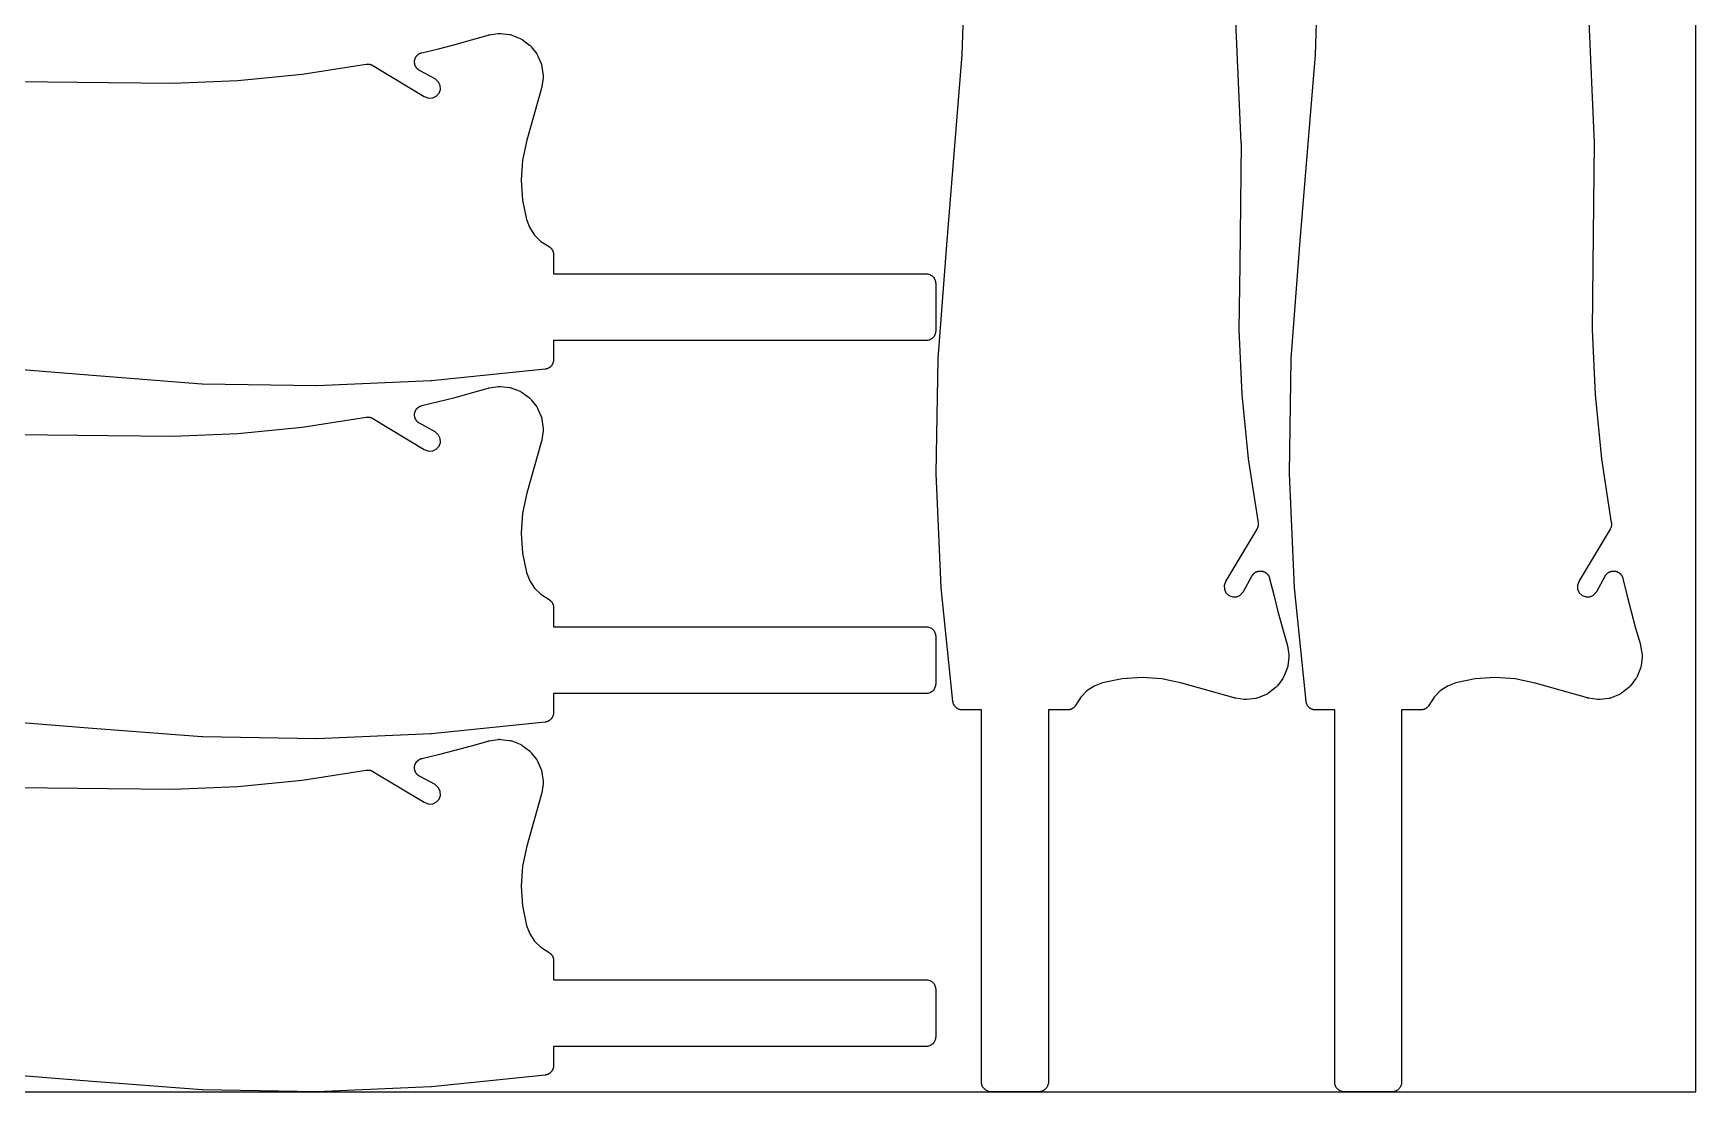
# Model space of a CAD drawing. Header units: metres. Extents: x 0 to 3000, y 0 to 1240.
# Drawn here: x 2651.9 to 3000, y 0 to 221.8 of the extents above; entities that cross this region are included whole.
import ezdxf

# ---------------------------------------------------------------- set-up
doc = ezdxf.new("R2010")
doc.units = ezdxf.units.M

msp = doc.modelspace()

# ---------------------------------------------------------------- linework, layer by layer
at = {"color": 7}
msp.add_lwpolyline([(0, 0), (3000, 0), (3000, 1240), (0, 1240), (0, 0)], close=True, dxfattribs=at)
at = {"color": 1}
for points in [[(2903.65, 224.26), (2904.79, 198.84), (2904.8, 198.73), (2904.52, 173.26), (2904.52, 173.26), (2904.52, 173.26), (2904.37, 159.65), (2904.96, 146.12), (2906.29, 132.65), (2908.37, 119.2), (2908.37, 119.19), (2908.38, 119.18), (2908.39, 119.09), (2908.39, 119), (2908.39, 118.99), (2908.4, 118.98), (2908.4, 118.89), (2908.4, 118.81), (2908.39, 118.8), (2908.39, 118.79), (2908.39, 118.7), (2908.38, 118.61), (2908.38, 118.6), (2908.38, 118.59), (2908.36, 118.5), (2908.34, 118.42), (2908.34, 118.41), (2908.34, 118.4), (2908.31, 118.31), (2908.28, 118.23), (2908.28, 118.22), (2908.28, 118.21), (2908.24, 118.13), (2908.21, 118.05), (2908.21, 118.04), (2908.2, 118.03), (2908.16, 117.95), (2908.12, 117.87), (2908.11, 117.87), (2908.11, 117.86), (2901.62, 107.09), (2901.27, 106.09), (2901.31, 105.28), (2901.65, 104.55), (2902.28, 103.97), (2903.08, 103.68), (2903.9, 103.72), (2904.63, 104.07), (2905.32, 104.81), (2907.09, 108.07), (2907.12, 108.11), (2907.14, 108.16), (2907.17, 108.2), (2907.19, 108.24), (2907.22, 108.28), (2907.25, 108.32), (2907.28, 108.36), (2907.31, 108.4), (2907.35, 108.43), (2907.38, 108.47), (2907.41, 108.5), (2907.45, 108.54), (2907.48, 108.57), (2907.52, 108.61), (2907.56, 108.64), (2907.59, 108.67), (2907.63, 108.7), (2907.67, 108.73), (2907.71, 108.76), (2907.75, 108.79), (2907.79, 108.81), (2907.84, 108.84), (2907.88, 108.86), (2907.92, 108.89), (2907.97, 108.91), (2908.01, 108.93), (2908.05, 108.95), (2908.1, 108.97), (2908.15, 108.98), (2908.19, 109), (2908.24, 109.02), (2908.28, 109.03), (2908.33, 109.04), (2908.38, 109.06), (2908.43, 109.07), (2908.47, 109.08), (2908.52, 109.09), (2908.57, 109.09), (2908.62, 109.1), (2908.67, 109.11), (2908.72, 109.11), (2908.77, 109.11), (2908.82, 109.11), (2908.87, 109.11), (2908.91, 109.11), (2908.96, 109.11), (2909.01, 109.11), (2909.06, 109.1), (2909.11, 109.09), (2909.16, 109.09), (2909.21, 109.08), (2909.25, 109.07), (2909.3, 109.06), (2909.35, 109.05), (2909.4, 109.04), (2909.44, 109.02), (2909.49, 109.01), (2909.54, 108.99), (2909.58, 108.97), (2909.63, 108.96), (2909.67, 108.93), (2909.72, 108.91), (2909.76, 108.89), (2909.81, 108.87), (2909.85, 108.84), (2909.89, 108.82), (2909.93, 108.79), (2909.97, 108.77), (2910.01, 108.74), (2910.05, 108.71), (2910.09, 108.68), (2910.13, 108.65), (2910.17, 108.62), (2910.2, 108.58), (2910.24, 108.55), (2910.27, 108.52), (2910.31, 108.48), (2910.34, 108.44), (2910.37, 108.41), (2910.41, 108.37), (2910.43, 108.33), (2910.47, 108.29), (2910.49, 108.25), (2910.52, 108.21), (2910.55, 108.17), (2910.57, 108.13), (2910.6, 108.08), (2910.62, 108.04), (2910.64, 108), (2910.66, 107.95), (2910.68, 107.91), (2910.7, 107.86), (2910.72, 107.82), (2910.74, 107.77), (2910.75, 107.72), (2910.77, 107.68), (2910.78, 107.63), (2910.79, 107.58), (2911.64, 104.09), (2912.52, 100.62), (2913.46, 97.17), (2914.46, 93.72), (2914.46, 93.69), (2914.47, 93.66), (2914.49, 93.6), (2914.5, 93.53), (2914.5, 93.53), (2914.51, 93.5), (2914.51, 93.47), (2914.8, 91.62), (2914.82, 91.44), (2914.82, 91.26), (2914.81, 91.08), (2914.6, 89.25), (2914.57, 89.08), (2914.53, 88.91), (2914.47, 88.74), (2913.79, 87.02), (2913.72, 86.86), (2913.63, 86.71), (2913.53, 86.56), (2912.4, 85.06), (2912.28, 84.92), (2912.16, 84.79), (2912.02, 84.68), (2910.54, 83.53), (2910.39, 83.43), (2910.24, 83.34), (2910.07, 83.27), (2908.37, 82.56), (2908.2, 82.5), (2908.03, 82.46), (2907.86, 82.43), (2906.03, 82.2), (2905.85, 82.18), (2905.67, 82.19), (2905.49, 82.2), (2903.64, 82.47), (2903.6, 82.47), (2903.56, 82.48), (2903.5, 82.49), (2903.44, 82.5), (2903.41, 82.51), (2903.37, 82.52), (2892.43, 85.62), (2888.25, 86.5), (2884.07, 86.79), (2879.9, 86.52), (2875.82, 85.69), (2874.06, 85), (2872.54, 83.98), (2871.26, 82.68), (2870.16, 80.93), (2870.14, 80.91), (2870.13, 80.89), (2870.08, 80.83), (2870.04, 80.77), (2870.03, 80.75), (2870.01, 80.73), (2869.96, 80.68), (2869.92, 80.62), (2869.9, 80.6), (2869.88, 80.59), (2869.83, 80.54), (2869.77, 80.49), (2869.75, 80.47), (2869.73, 80.45), (2869.68, 80.41), (2869.62, 80.37), (2869.6, 80.35), (2869.58, 80.34), (2869.51, 80.3), (2869.45, 80.26), (2869.43, 80.25), (2869.41, 80.24), (2869.34, 80.21), (2869.28, 80.17), (2869.25, 80.16), (2869.23, 80.15), (2869.16, 80.13), (2869.09, 80.1), (2869.07, 80.09), (2869.05, 80.09), (2868.98, 80.07), (2868.91, 80.05), (2868.88, 80.04), (2868.85, 80.04), (2868.78, 80.03), (2868.71, 80.02), (2868.69, 80.01), (2868.66, 80.01), (2868.59, 80.01), (2868.52, 80), (2868.49, 80), (2868.46, 80), (2864.46, 80), (2864.46, 2), (2864.46, 1.8), (2864.43, 1.61), (2864.38, 1.42), (2864.31, 1.23), (2864.23, 1.06), (2864.13, 0.89), (2864.01, 0.73), (2863.88, 0.59), (2863.73, 0.45), (2863.58, 0.34), (2863.41, 0.24), (2863.23, 0.15), (2863.05, 0.09), (2862.85, 0.04), (2862.66, 0.01), (2862.46, 0), (2852.46, 0), (2852.27, 0.01), (2852.07, 0.04), (2851.88, 0.09), (2851.7, 0.15), (2851.52, 0.24), (2851.35, 0.34), (2851.2, 0.45), (2851.05, 0.59), (2850.92, 0.73), (2850.8, 0.89), (2850.7, 1.06), (2850.62, 1.23), (2850.55, 1.42), (2850.5, 1.61), (2850.47, 1.8), (2850.46, 2), (2850.46, 80), (2846.46, 80), (2846.37, 80), (2846.28, 80.01), (2846.27, 80.01), (2846.27, 80.01), (2846.18, 80.02), (2846.08, 80.04), (2846.08, 80.04), (2846.07, 80.04), (2845.98, 80.06), (2845.89, 80.08), (2845.89, 80.08), (2845.88, 80.09), (2845.8, 80.12), (2845.71, 80.15), (2845.7, 80.15), (2845.7, 80.15), (2845.62, 80.19), (2845.53, 80.23), (2845.53, 80.23), (2845.52, 80.24), (2845.44, 80.28), (2845.36, 80.33), (2845.36, 80.33), (2845.35, 80.34), (2845.28, 80.39), (2845.2, 80.45), (2845.2, 80.45), (2845.2, 80.45), (2845.13, 80.52), (2845.06, 80.58), (2845.05, 80.58), (2845.05, 80.59), (2844.99, 80.65), (2844.93, 80.72), (2844.92, 80.73), (2844.92, 80.73), (2844.86, 80.81), (2844.81, 80.88), (2844.8, 80.88), (2844.8, 80.89), (2844.75, 80.97), (2844.71, 81.05), (2844.7, 81.05), (2844.7, 81.06), (2844.66, 81.14), (2844.62, 81.23), (2844.62, 81.23), (2844.62, 81.23), (2844.59, 81.32), (2844.55, 81.41), (2844.55, 81.41), (2844.55, 81.42), (2844.53, 81.51), (2844.51, 81.6), (2844.5, 81.6), (2844.5, 81.61), (2844.49, 81.7), (2844.48, 81.79), (2842.02, 105.56), (2842.01, 105.68), (2840.97, 129.53), (2840.97, 129.65), (2841.36, 153.52), (2841.37, 153.64), (2843.19, 177.46), (2843.19, 177.46), (2843.19, 177.47), (2846.44, 217.25), (2847.71, 257.08)], [(2977.6, 224.26), (2978.74, 198.84), (2978.75, 198.73), (2978.47, 173.26), (2978.47, 173.26), (2978.47, 173.26), (2978.32, 159.65), (2978.91, 146.12), (2980.24, 132.65), (2982.32, 119.2), (2982.32, 119.19), (2982.33, 119.18), (2982.33, 119.09), (2982.34, 119), (2982.34, 118.99), (2982.34, 118.98), (2982.34, 118.89), (2982.35, 118.81), (2982.34, 118.8), (2982.34, 118.79), (2982.34, 118.7), (2982.33, 118.61), (2982.33, 118.6), (2982.32, 118.59), (2982.31, 118.5), (2982.29, 118.42), (2982.29, 118.41), (2982.29, 118.4), (2982.26, 118.31), (2982.23, 118.23), (2982.23, 118.22), (2982.23, 118.21), (2982.19, 118.13), (2982.16, 118.05), (2982.16, 118.04), (2982.15, 118.03), (2982.11, 117.95), (2982.07, 117.87), (2982.06, 117.87), (2982.06, 117.86), (2975.57, 107.09), (2975.21, 106.09), (2975.26, 105.28), (2975.6, 104.55), (2976.23, 103.97), (2977.03, 103.68), (2977.84, 103.72), (2978.58, 104.07), (2979.27, 104.81), (2981.04, 108.07), (2981.07, 108.11), (2981.09, 108.16), (2981.12, 108.2), (2981.14, 108.24), (2981.17, 108.28), (2981.2, 108.32), (2981.23, 108.36), (2981.26, 108.4), (2981.3, 108.43), (2981.33, 108.47), (2981.36, 108.5), (2981.4, 108.54), (2981.43, 108.57), (2981.47, 108.61), (2981.51, 108.64), (2981.54, 108.67), (2981.58, 108.7), (2981.62, 108.73), (2981.66, 108.76), (2981.7, 108.79), (2981.74, 108.81), (2981.78, 108.84), (2981.83, 108.86), (2981.87, 108.89), (2981.91, 108.91), (2981.96, 108.93), (2982, 108.95), (2982.05, 108.97), (2982.09, 108.98), (2982.14, 109), (2982.19, 109.02), (2982.23, 109.03), (2982.28, 109.04), (2982.33, 109.06), (2982.38, 109.07), (2982.42, 109.08), (2982.47, 109.09), (2982.52, 109.09), (2982.57, 109.1), (2982.62, 109.11), (2982.67, 109.11), (2982.72, 109.11), (2982.77, 109.11), (2982.81, 109.11), (2982.86, 109.11), (2982.91, 109.11), (2982.96, 109.11), (2983.01, 109.1), (2983.06, 109.09), (2983.11, 109.09), (2983.16, 109.08), (2983.2, 109.07), (2983.25, 109.06), (2983.3, 109.05), (2983.35, 109.04), (2983.39, 109.02), (2983.44, 109.01), (2983.49, 108.99), (2983.53, 108.97), (2983.58, 108.96), (2983.62, 108.93), (2983.67, 108.91), (2983.71, 108.89), (2983.76, 108.87), (2983.8, 108.84), (2983.84, 108.82), (2983.88, 108.79), (2983.92, 108.77), (2983.96, 108.74), (2984, 108.71), (2984.04, 108.68), (2984.08, 108.65), (2984.12, 108.62), (2984.15, 108.58), (2984.19, 108.55), (2984.22, 108.52), (2984.26, 108.48), (2984.29, 108.44), (2984.32, 108.41), (2984.35, 108.37), (2984.38, 108.33), (2984.41, 108.29), (2984.44, 108.25), (2984.47, 108.21), (2984.5, 108.17), (2984.52, 108.13), (2984.54, 108.08), (2984.57, 108.04), (2984.59, 108), (2984.61, 107.95), (2984.63, 107.91), (2984.65, 107.86), (2984.67, 107.82), (2984.69, 107.77), (2984.7, 107.72), (2984.72, 107.68), (2984.73, 107.63), (2984.74, 107.58), (2985.58, 104.09), (2986.47, 100.62), (2987.41, 97.17), (2988.41, 93.72), (2988.41, 93.69), (2988.42, 93.66), (2988.44, 93.6), (2988.45, 93.53), (2988.45, 93.53), (2988.46, 93.5), (2988.46, 93.47), (2988.75, 91.62), (2988.77, 91.44), (2988.77, 91.26), (2988.76, 91.08), (2988.55, 89.25), (2988.52, 89.08), (2988.48, 88.91), (2988.42, 88.74), (2987.74, 87.02), (2987.66, 86.86), (2987.58, 86.71), (2987.48, 86.56), (2986.35, 85.06), (2986.23, 84.92), (2986.11, 84.79), (2985.97, 84.68), (2984.48, 83.53), (2984.34, 83.43), (2984.19, 83.34), (2984.02, 83.27), (2982.32, 82.56), (2982.15, 82.5), (2981.98, 82.46), (2981.81, 82.43), (2979.98, 82.2), (2979.8, 82.18), (2979.62, 82.19), (2979.44, 82.2), (2977.59, 82.47), (2977.55, 82.47), (2977.51, 82.48), (2977.45, 82.49), (2977.39, 82.5), (2977.36, 82.51), (2977.32, 82.52), (2966.38, 85.62), (2962.2, 86.5), (2958.02, 86.79), (2953.85, 86.52), (2949.76, 85.69), (2948.01, 85), (2946.49, 83.98), (2945.21, 82.68), (2944.11, 80.93), (2944.09, 80.91), (2944.08, 80.89), (2944.03, 80.83), (2943.99, 80.77), (2943.98, 80.75), (2943.96, 80.73), (2943.91, 80.68), (2943.86, 80.62), (2943.85, 80.6), (2943.83, 80.59), (2943.77, 80.54), (2943.72, 80.49), (2943.7, 80.47), (2943.68, 80.45), (2943.62, 80.41), (2943.57, 80.37), (2943.55, 80.35), (2943.53, 80.34), (2943.46, 80.3), (2943.4, 80.26), (2943.38, 80.25), (2943.36, 80.24), (2943.29, 80.21), (2943.23, 80.17), (2943.2, 80.16), (2943.18, 80.15), (2943.11, 80.13), (2943.04, 80.1), (2943.02, 80.09), (2942.99, 80.09), (2942.92, 80.07), (2942.85, 80.05), (2942.83, 80.04), (2942.8, 80.04), (2942.73, 80.03), (2942.66, 80.02), (2942.64, 80.01), (2942.61, 80.01), (2942.54, 80.01), (2942.47, 80), (2942.44, 80), (2942.41, 80), (2938.41, 80), (2938.41, 2), (2938.4, 1.8), (2938.38, 1.61), (2938.33, 1.42), (2938.26, 1.23), (2938.18, 1.06), (2938.08, 0.89), (2937.96, 0.73), (2937.83, 0.59), (2937.68, 0.45), (2937.53, 0.34), (2937.36, 0.24), (2937.18, 0.15), (2936.99, 0.09), (2936.8, 0.04), (2936.61, 0.01), (2936.41, 0), (2926.41, 0), (2926.22, 0.01), (2926.02, 0.04), (2925.83, 0.09), (2925.65, 0.15), (2925.47, 0.24), (2925.3, 0.34), (2925.15, 0.45), (2925, 0.59), (2924.87, 0.73), (2924.75, 0.89), (2924.65, 1.06), (2924.57, 1.23), (2924.5, 1.42), (2924.45, 1.61), (2924.42, 1.8), (2924.41, 2), (2924.41, 80), (2920.41, 80), (2920.32, 80), (2920.23, 80.01), (2920.22, 80.01), (2920.22, 80.01), (2920.13, 80.02), (2920.03, 80.04), (2920.03, 80.04), (2920.02, 80.04), (2919.93, 80.06), (2919.84, 80.08), (2919.84, 80.08), (2919.83, 80.09), (2919.75, 80.12), (2919.66, 80.15), (2919.65, 80.15), (2919.65, 80.15), (2919.56, 80.19), (2919.48, 80.23), (2919.48, 80.23), (2919.47, 80.24), (2919.39, 80.28), (2919.31, 80.33), (2919.31, 80.33), (2919.3, 80.34), (2919.23, 80.39), (2919.15, 80.45), (2919.15, 80.45), (2919.15, 80.45), (2919.08, 80.52), (2919.01, 80.58), (2919, 80.58), (2919, 80.59), (2918.94, 80.65), (2918.87, 80.72), (2918.87, 80.73), (2918.87, 80.73), (2918.81, 80.81), (2918.76, 80.88), (2918.75, 80.88), (2918.75, 80.89), (2918.7, 80.97), (2918.65, 81.05), (2918.65, 81.05), (2918.65, 81.06), (2918.61, 81.14), (2918.57, 81.23), (2918.57, 81.23), (2918.57, 81.23), (2918.53, 81.32), (2918.5, 81.41), (2918.5, 81.41), (2918.5, 81.42), (2918.48, 81.51), (2918.45, 81.6), (2918.45, 81.6), (2918.45, 81.61), (2918.44, 81.7), (2918.42, 81.79), (2915.96, 105.56), (2915.96, 105.68), (2914.92, 129.53), (2914.92, 129.65), (2915.31, 153.52), (2915.32, 153.64), (2917.14, 177.46), (2917.14, 177.46), (2917.14, 177.47), (2920.39, 217.25), (2921.66, 257.08)], [(2642.14, 211.72), (2667.61, 211.45), (2667.61, 211.45), (2667.61, 211.45), (2681.22, 211.3), (2694.75, 211.89), (2708.23, 213.22), (2721.67, 215.3), (2721.68, 215.3), (2721.69, 215.3), (2721.78, 215.31), (2721.87, 215.32), (2721.88, 215.32), (2721.89, 215.32), (2721.98, 215.32), (2722.07, 215.32), (2722.07, 215.32), (2722.08, 215.32), (2722.17, 215.31), (2722.26, 215.31), (2722.27, 215.3), (2722.28, 215.3), (2722.37, 215.29), (2722.45, 215.27), (2722.46, 215.27), (2722.47, 215.26), (2722.56, 215.24), (2722.64, 215.21), (2722.65, 215.21), (2722.66, 215.21), (2722.74, 215.17), (2722.82, 215.14), (2722.83, 215.13), (2722.84, 215.13), (2722.92, 215.09), (2723, 215.05), (2723, 215.04), (2723.01, 215.04), (2733.78, 208.55), (2734.78, 208.19), (2735.59, 208.23), (2736.32, 208.58), (2736.9, 209.21), (2737.19, 210.01), (2737.15, 210.82), (2736.81, 211.56), (2736.06, 212.24), (2732.8, 214.02), (2732.76, 214.05), (2732.71, 214.07), (2732.67, 214.1), (2732.63, 214.12), (2732.59, 214.15), (2732.55, 214.18), (2732.51, 214.21), (2732.48, 214.24), (2732.44, 214.27), (2732.4, 214.31), (2732.37, 214.34), (2732.33, 214.37), (2732.3, 214.41), (2732.26, 214.45), (2732.23, 214.48), (2732.2, 214.52), (2732.17, 214.56), (2732.14, 214.6), (2732.11, 214.64), (2732.08, 214.68), (2732.06, 214.72), (2732.03, 214.76), (2732.01, 214.81), (2731.99, 214.85), (2731.96, 214.89), (2731.94, 214.94), (2731.92, 214.98), (2731.9, 215.03), (2731.89, 215.07), (2731.87, 215.12), (2731.85, 215.17), (2731.84, 215.21), (2731.83, 215.26), (2731.81, 215.31), (2731.8, 215.36), (2731.79, 215.4), (2731.79, 215.45), (2731.78, 215.5), (2731.77, 215.55), (2731.77, 215.6), (2731.76, 215.65), (2731.76, 215.7), (2731.76, 215.74), (2731.76, 215.79), (2731.76, 215.84), (2731.76, 215.89), (2731.77, 215.94), (2731.77, 215.99), (2731.78, 216.04), (2731.78, 216.09), (2731.79, 216.13), (2731.8, 216.18), (2731.81, 216.23), (2731.82, 216.28), (2731.84, 216.33), (2731.85, 216.37), (2731.87, 216.42), (2731.88, 216.47), (2731.9, 216.51), (2731.92, 216.56), (2731.94, 216.6), (2731.96, 216.65), (2731.98, 216.69), (2732, 216.73), (2732.03, 216.78), (2732.05, 216.82), (2732.08, 216.86), (2732.1, 216.9), (2732.13, 216.94), (2732.16, 216.98), (2732.19, 217.02), (2732.22, 217.06), (2732.26, 217.09), (2732.29, 217.13), (2732.32, 217.17), (2732.35, 217.2), (2732.39, 217.24), (2732.43, 217.27), (2732.46, 217.3), (2732.5, 217.33), (2732.54, 217.36), (2732.58, 217.39), (2732.62, 217.42), (2732.66, 217.45), (2732.7, 217.47), (2732.74, 217.5), (2732.79, 217.52), (2732.83, 217.55), (2732.87, 217.57), (2732.92, 217.59), (2732.96, 217.61), (2733.01, 217.63), (2733.05, 217.65), (2733.1, 217.67), (2733.15, 217.68), (2733.19, 217.7), (2733.24, 217.71), (2733.29, 217.72), (2736.78, 218.56), (2740.25, 219.45), (2743.7, 220.39), (2747.15, 221.38), (2747.18, 221.39), (2747.21, 221.4), (2747.27, 221.41), (2747.34, 221.43), (2747.34, 221.43), (2747.37, 221.43), (2747.4, 221.44), (2749.25, 221.73), (2749.43, 221.74), (2749.61, 221.75), (2749.79, 221.74), (2751.62, 221.53), (2751.79, 221.5), (2751.97, 221.46), (2752.13, 221.4), (2753.85, 220.72), (2754.01, 220.64), (2754.16, 220.56), (2754.31, 220.46), (2755.81, 219.33), (2755.95, 219.21), (2756.08, 219.09), (2756.19, 218.95), (2757.34, 217.46), (2757.44, 217.32), (2757.53, 217.16), (2757.6, 217), (2758.31, 215.3), (2758.37, 215.13), (2758.41, 214.96), (2758.44, 214.79), (2758.67, 212.95), (2758.69, 212.78), (2758.69, 212.6), (2758.67, 212.42), (2758.4, 210.56), (2758.4, 210.53), (2758.39, 210.49), (2758.38, 210.43), (2758.37, 210.37), (2758.36, 210.34), (2758.35, 210.3), (2755.25, 199.36), (2754.37, 195.18), (2754.08, 191), (2754.35, 186.83), (2755.18, 182.74), (2755.87, 180.99), (2756.89, 179.46), (2758.19, 178.19), (2759.94, 177.08), (2759.96, 177.07), (2759.98, 177.06), (2760.04, 177.01), (2760.1, 176.97), (2760.12, 176.95), (2760.14, 176.94), (2760.19, 176.89), (2760.25, 176.84), (2760.27, 176.82), (2760.29, 176.81), (2760.33, 176.75), (2760.38, 176.7), (2760.4, 176.68), (2760.42, 176.66), (2760.46, 176.6), (2760.5, 176.55), (2760.52, 176.52), (2760.53, 176.5), (2760.57, 176.44), (2760.61, 176.38), (2760.62, 176.36), (2760.63, 176.34), (2760.67, 176.27), (2760.7, 176.21), (2760.71, 176.18), (2760.72, 176.16), (2760.74, 176.09), (2760.77, 176.02), (2760.78, 176), (2760.78, 175.97), (2760.8, 175.9), (2760.82, 175.83), (2760.83, 175.81), (2760.83, 175.78), (2760.84, 175.71), (2760.86, 175.64), (2760.86, 175.61), (2760.86, 175.59), (2760.86, 175.52), (2760.87, 175.44), (2760.87, 175.42), (2760.87, 175.39), (2760.87, 171.39), (2838.87, 171.39), (2839.07, 171.38), (2839.26, 171.35), (2839.45, 171.31), (2839.64, 171.24), (2839.81, 171.16), (2839.98, 171.06), (2840.14, 170.94), (2840.29, 170.81), (2840.42, 170.66), (2840.53, 170.5), (2840.63, 170.34), (2840.72, 170.16), (2840.78, 169.97), (2840.83, 169.78), (2840.86, 169.59), (2840.87, 169.39), (2840.87, 159.39), (2840.86, 159.2), (2840.83, 159), (2840.78, 158.81), (2840.72, 158.63), (2840.63, 158.45), (2840.53, 158.28), (2840.42, 158.12), (2840.29, 157.98), (2840.14, 157.85), (2839.98, 157.73), (2839.81, 157.63), (2839.64, 157.54), (2839.45, 157.48), (2839.26, 157.43), (2839.07, 157.4), (2838.87, 157.39), (2760.87, 157.39), (2760.87, 153.39), (2760.87, 153.3), (2760.86, 153.21), (2760.86, 153.2), (2760.86, 153.2), (2760.85, 153.1), (2760.83, 153.01), (2760.83, 153.01), (2760.83, 153), (2760.81, 152.91), (2760.79, 152.82), (2760.79, 152.82), (2760.78, 152.81), (2760.75, 152.72), (2760.72, 152.64), (2760.72, 152.63), (2760.72, 152.63), (2760.68, 152.54), (2760.64, 152.46), (2760.64, 152.45), (2760.63, 152.45), (2760.59, 152.37), (2760.54, 152.29), (2760.54, 152.29), (2760.53, 152.28), (2760.48, 152.21), (2760.42, 152.13), (2760.42, 152.13), (2760.42, 152.12), (2760.35, 152.05), (2760.29, 151.99), (2760.29, 151.98), (2760.29, 151.98), (2760.22, 151.92), (2760.15, 151.85), (2760.14, 151.85), (2760.14, 151.85), (2760.06, 151.79), (2759.99, 151.74), (2759.99, 151.73), (2759.98, 151.73), (2759.9, 151.68), (2759.82, 151.63), (2759.82, 151.63), (2759.81, 151.63), (2759.73, 151.59), (2759.65, 151.55), (2759.64, 151.55), (2759.64, 151.54), (2759.55, 151.51), (2759.46, 151.48), (2759.46, 151.48), (2759.45, 151.48), (2759.36, 151.46), (2759.27, 151.43), (2759.27, 151.43), (2759.26, 151.43), (2759.17, 151.42), (2759.08, 151.4), (2735.31, 148.94), (2735.19, 148.93), (2711.34, 147.9), (2711.22, 147.9), (2687.35, 148.29), (2687.24, 148.3), (2663.41, 150.12), (2663.41, 150.12), (2663.4, 150.12), (2623.62, 153.37)], [(2642.14, 137.77), (2667.61, 137.5), (2667.61, 137.5), (2667.61, 137.5), (2681.22, 137.35), (2694.75, 137.94), (2708.23, 139.27), (2721.67, 141.35), (2721.68, 141.35), (2721.69, 141.36), (2721.78, 141.36), (2721.87, 141.37), (2721.88, 141.37), (2721.89, 141.37), (2721.98, 141.37), (2722.07, 141.37), (2722.07, 141.37), (2722.08, 141.37), (2722.17, 141.36), (2722.26, 141.36), (2722.27, 141.35), (2722.28, 141.35), (2722.37, 141.34), (2722.45, 141.32), (2722.46, 141.32), (2722.47, 141.31), (2722.56, 141.29), (2722.64, 141.26), (2722.65, 141.26), (2722.66, 141.26), (2722.74, 141.22), (2722.82, 141.19), (2722.83, 141.19), (2722.84, 141.18), (2722.92, 141.14), (2723, 141.1), (2723, 141.09), (2723.01, 141.09), (2733.78, 134.6), (2734.78, 134.24), (2735.59, 134.29), (2736.32, 134.63), (2736.9, 135.26), (2737.19, 136.06), (2737.15, 136.87), (2736.81, 137.61), (2736.06, 138.3), (2732.8, 140.07), (2732.76, 140.1), (2732.71, 140.12), (2732.67, 140.15), (2732.63, 140.17), (2732.59, 140.2), (2732.55, 140.23), (2732.51, 140.26), (2732.48, 140.29), (2732.44, 140.33), (2732.4, 140.36), (2732.37, 140.39), (2732.33, 140.42), (2732.3, 140.46), (2732.26, 140.5), (2732.23, 140.53), (2732.2, 140.57), (2732.17, 140.61), (2732.14, 140.65), (2732.11, 140.69), (2732.08, 140.73), (2732.06, 140.77), (2732.03, 140.81), (2732.01, 140.86), (2731.99, 140.9), (2731.96, 140.94), (2731.94, 140.99), (2731.92, 141.03), (2731.9, 141.08), (2731.89, 141.12), (2731.87, 141.17), (2731.85, 141.22), (2731.84, 141.26), (2731.83, 141.31), (2731.81, 141.36), (2731.8, 141.41), (2731.79, 141.45), (2731.79, 141.5), (2731.78, 141.55), (2731.77, 141.6), (2731.77, 141.65), (2731.76, 141.7), (2731.76, 141.75), (2731.76, 141.8), (2731.76, 141.84), (2731.76, 141.89), (2731.76, 141.94), (2731.77, 141.99), (2731.77, 142.04), (2731.78, 142.09), (2731.78, 142.14), (2731.79, 142.19), (2731.8, 142.23), (2731.81, 142.28), (2731.82, 142.33), (2731.84, 142.38), (2731.85, 142.42), (2731.87, 142.47), (2731.88, 142.52), (2731.9, 142.56), (2731.92, 142.61), (2731.94, 142.65), (2731.96, 142.7), (2731.98, 142.74), (2732, 142.78), (2732.03, 142.83), (2732.05, 142.87), (2732.08, 142.91), (2732.1, 142.95), (2732.13, 142.99), (2732.16, 143.03), (2732.19, 143.07), (2732.22, 143.11), (2732.26, 143.15), (2732.29, 143.18), (2732.32, 143.22), (2732.35, 143.25), (2732.39, 143.29), (2732.43, 143.32), (2732.46, 143.35), (2732.5, 143.38), (2732.54, 143.41), (2732.58, 143.44), (2732.62, 143.47), (2732.66, 143.5), (2732.7, 143.52), (2732.74, 143.55), (2732.79, 143.57), (2732.83, 143.6), (2732.87, 143.62), (2732.92, 143.64), (2732.96, 143.66), (2733.01, 143.68), (2733.05, 143.7), (2733.1, 143.72), (2733.15, 143.73), (2733.19, 143.75), (2733.24, 143.76), (2733.29, 143.77), (2736.78, 144.61), (2740.25, 145.5), (2743.7, 146.44), (2747.15, 147.44), (2747.18, 147.44), (2747.21, 147.45), (2747.27, 147.46), (2747.34, 147.48), (2747.34, 147.48), (2747.37, 147.48), (2747.4, 147.49), (2749.25, 147.78), (2749.43, 147.8), (2749.61, 147.8), (2749.79, 147.79), (2751.62, 147.58), (2751.79, 147.55), (2751.97, 147.51), (2752.13, 147.45), (2753.85, 146.77), (2754.01, 146.69), (2754.16, 146.61), (2754.31, 146.51), (2755.81, 145.38), (2755.95, 145.26), (2756.08, 145.14), (2756.19, 145), (2757.34, 143.51), (2757.44, 143.37), (2757.53, 143.21), (2757.6, 143.05), (2758.31, 141.35), (2758.37, 141.18), (2758.41, 141.01), (2758.44, 140.84), (2758.67, 139.01), (2758.69, 138.83), (2758.69, 138.65), (2758.67, 138.47), (2758.4, 136.61), (2758.4, 136.58), (2758.39, 136.54), (2758.38, 136.48), (2758.37, 136.42), (2758.36, 136.39), (2758.35, 136.35), (2755.25, 125.41), (2754.37, 121.23), (2754.08, 117.05), (2754.35, 112.88), (2755.18, 108.79), (2755.87, 107.04), (2756.89, 105.51), (2758.19, 104.24), (2759.94, 103.13), (2759.96, 103.12), (2759.98, 103.11), (2760.04, 103.06), (2760.1, 103.02), (2760.12, 103), (2760.14, 102.99), (2760.19, 102.94), (2760.25, 102.89), (2760.27, 102.87), (2760.29, 102.86), (2760.33, 102.8), (2760.38, 102.75), (2760.4, 102.73), (2760.42, 102.71), (2760.46, 102.65), (2760.5, 102.6), (2760.52, 102.58), (2760.53, 102.55), (2760.57, 102.49), (2760.61, 102.43), (2760.62, 102.41), (2760.63, 102.39), (2760.67, 102.32), (2760.7, 102.26), (2760.71, 102.23), (2760.72, 102.21), (2760.74, 102.14), (2760.77, 102.07), (2760.78, 102.05), (2760.78, 102.02), (2760.8, 101.95), (2760.82, 101.88), (2760.83, 101.86), (2760.83, 101.83), (2760.84, 101.76), (2760.86, 101.69), (2760.86, 101.66), (2760.86, 101.64), (2760.86, 101.57), (2760.87, 101.49), (2760.87, 101.47), (2760.87, 101.44), (2760.87, 97.44), (2838.87, 97.44), (2839.07, 97.43), (2839.26, 97.4), (2839.45, 97.36), (2839.64, 97.29), (2839.81, 97.21), (2839.98, 97.11), (2840.14, 96.99), (2840.29, 96.86), (2840.42, 96.71), (2840.53, 96.55), (2840.63, 96.39), (2840.72, 96.21), (2840.78, 96.02), (2840.83, 95.83), (2840.86, 95.64), (2840.87, 95.44), (2840.87, 85.44), (2840.86, 85.25), (2840.83, 85.05), (2840.78, 84.86), (2840.72, 84.68), (2840.63, 84.5), (2840.53, 84.33), (2840.42, 84.17), (2840.29, 84.03), (2840.14, 83.9), (2839.98, 83.78), (2839.81, 83.68), (2839.64, 83.6), (2839.45, 83.53), (2839.26, 83.48), (2839.07, 83.45), (2838.87, 83.44), (2760.87, 83.44), (2760.87, 79.44), (2760.87, 79.35), (2760.86, 79.26), (2760.86, 79.25), (2760.86, 79.25), (2760.85, 79.16), (2760.83, 79.06), (2760.83, 79.06), (2760.83, 79.05), (2760.81, 78.96), (2760.79, 78.87), (2760.79, 78.87), (2760.78, 78.86), (2760.75, 78.77), (2760.72, 78.69), (2760.72, 78.68), (2760.72, 78.68), (2760.68, 78.59), (2760.64, 78.51), (2760.64, 78.5), (2760.63, 78.5), (2760.59, 78.42), (2760.54, 78.34), (2760.54, 78.34), (2760.53, 78.33), (2760.48, 78.26), (2760.42, 78.18), (2760.42, 78.18), (2760.42, 78.17), (2760.35, 78.11), (2760.29, 78.04), (2760.29, 78.03), (2760.29, 78.03), (2760.22, 77.97), (2760.15, 77.9), (2760.14, 77.9), (2760.14, 77.9), (2760.06, 77.84), (2759.99, 77.79), (2759.99, 77.78), (2759.98, 77.78), (2759.9, 77.73), (2759.82, 77.68), (2759.82, 77.68), (2759.81, 77.68), (2759.73, 77.64), (2759.65, 77.6), (2759.64, 77.6), (2759.64, 77.6), (2759.55, 77.56), (2759.46, 77.53), (2759.46, 77.53), (2759.45, 77.53), (2759.36, 77.51), (2759.27, 77.48), (2759.27, 77.48), (2759.26, 77.48), (2759.17, 77.47), (2759.08, 77.45), (2735.31, 74.99), (2735.19, 74.98), (2711.34, 73.95), (2711.22, 73.95), (2687.35, 74.34), (2687.24, 74.35), (2663.41, 76.17), (2663.41, 76.17), (2663.4, 76.17), (2623.62, 79.42)], [(2642.14, 63.83), (2667.61, 63.55), (2667.61, 63.55), (2667.61, 63.55), (2681.22, 63.4), (2694.75, 63.99), (2708.23, 65.32), (2721.67, 67.4), (2721.68, 67.4), (2721.69, 67.41), (2721.78, 67.41), (2721.87, 67.42), (2721.88, 67.42), (2721.89, 67.42), (2721.98, 67.42), (2722.07, 67.42), (2722.07, 67.42), (2722.08, 67.42), (2722.17, 67.41), (2722.26, 67.41), (2722.27, 67.41), (2722.28, 67.4), (2722.37, 67.39), (2722.45, 67.37), (2722.46, 67.37), (2722.47, 67.37), (2722.56, 67.34), (2722.64, 67.31), (2722.65, 67.31), (2722.66, 67.31), (2722.74, 67.27), (2722.82, 67.24), (2722.83, 67.24), (2722.84, 67.23), (2722.92, 67.19), (2723, 67.15), (2723, 67.14), (2723.01, 67.14), (2733.78, 60.65), (2734.78, 60.29), (2735.59, 60.34), (2736.32, 60.68), (2736.9, 61.31), (2737.19, 62.11), (2737.15, 62.92), (2736.81, 63.66), (2736.06, 64.35), (2732.8, 66.12), (2732.76, 66.15), (2732.71, 66.17), (2732.67, 66.2), (2732.63, 66.22), (2732.59, 66.25), (2732.55, 66.28), (2732.51, 66.31), (2732.48, 66.34), (2732.44, 66.38), (2732.4, 66.41), (2732.37, 66.44), (2732.33, 66.48), (2732.3, 66.51), (2732.26, 66.55), (2732.23, 66.59), (2732.2, 66.62), (2732.17, 66.66), (2732.14, 66.7), (2732.11, 66.74), (2732.08, 66.78), (2732.06, 66.82), (2732.03, 66.86), (2732.01, 66.91), (2731.99, 66.95), (2731.96, 66.99), (2731.94, 67.04), (2731.92, 67.08), (2731.9, 67.13), (2731.89, 67.17), (2731.87, 67.22), (2731.85, 67.27), (2731.84, 67.31), (2731.83, 67.36), (2731.81, 67.41), (2731.8, 67.46), (2731.79, 67.5), (2731.79, 67.55), (2731.78, 67.6), (2731.77, 67.65), (2731.77, 67.7), (2731.76, 67.75), (2731.76, 67.8), (2731.76, 67.85), (2731.76, 67.89), (2731.76, 67.94), (2731.76, 67.99), (2731.77, 68.04), (2731.77, 68.09), (2731.78, 68.14), (2731.78, 68.19), (2731.79, 68.24), (2731.8, 68.28), (2731.81, 68.33), (2731.82, 68.38), (2731.84, 68.43), (2731.85, 68.47), (2731.87, 68.52), (2731.88, 68.57), (2731.9, 68.61), (2731.92, 68.66), (2731.94, 68.7), (2731.96, 68.75), (2731.98, 68.79), (2732, 68.84), (2732.03, 68.88), (2732.05, 68.92), (2732.08, 68.96), (2732.1, 69), (2732.13, 69.04), (2732.16, 69.08), (2732.19, 69.12), (2732.22, 69.16), (2732.26, 69.2), (2732.29, 69.23), (2732.32, 69.27), (2732.35, 69.3), (2732.39, 69.34), (2732.43, 69.37), (2732.46, 69.4), (2732.5, 69.43), (2732.54, 69.46), (2732.58, 69.49), (2732.62, 69.52), (2732.66, 69.55), (2732.7, 69.57), (2732.74, 69.6), (2732.79, 69.62), (2732.83, 69.65), (2732.87, 69.67), (2732.92, 69.69), (2732.96, 69.71), (2733.01, 69.73), (2733.05, 69.75), (2733.1, 69.77), (2733.15, 69.78), (2733.19, 69.8), (2733.24, 69.81), (2733.29, 69.82), (2736.78, 70.66), (2740.25, 71.55), (2743.7, 72.49), (2747.15, 73.49), (2747.18, 73.49), (2747.21, 73.5), (2747.27, 73.52), (2747.34, 73.53), (2747.34, 73.53), (2747.37, 73.53), (2747.4, 73.54), (2749.25, 73.83), (2749.43, 73.85), (2749.61, 73.85), (2749.79, 73.84), (2751.62, 73.63), (2751.79, 73.6), (2751.97, 73.56), (2752.13, 73.5), (2753.85, 72.82), (2754.01, 72.74), (2754.16, 72.66), (2754.31, 72.56), (2755.81, 71.43), (2755.95, 71.31), (2756.08, 71.19), (2756.19, 71.05), (2757.34, 69.56), (2757.44, 69.42), (2757.53, 69.26), (2757.6, 69.1), (2758.31, 67.4), (2758.37, 67.23), (2758.41, 67.06), (2758.44, 66.89), (2758.67, 65.06), (2758.69, 64.88), (2758.69, 64.7), (2758.67, 64.52), (2758.4, 62.66), (2758.4, 62.63), (2758.39, 62.59), (2758.38, 62.53), (2758.37, 62.47), (2758.36, 62.44), (2758.35, 62.4), (2755.25, 51.46), (2754.37, 47.28), (2754.08, 43.1), (2754.35, 38.93), (2755.18, 34.84), (2755.87, 33.09), (2756.89, 31.56), (2758.19, 30.29), (2759.94, 29.18), (2759.96, 29.17), (2759.98, 29.16), (2760.04, 29.11), (2760.1, 29.07), (2760.12, 29.06), (2760.14, 29.04), (2760.19, 28.99), (2760.25, 28.94), (2760.27, 28.93), (2760.29, 28.91), (2760.33, 28.85), (2760.38, 28.8), (2760.4, 28.78), (2760.42, 28.76), (2760.46, 28.7), (2760.5, 28.65), (2760.52, 28.63), (2760.53, 28.6), (2760.57, 28.54), (2760.61, 28.48), (2760.62, 28.46), (2760.63, 28.44), (2760.67, 28.37), (2760.7, 28.31), (2760.71, 28.28), (2760.72, 28.26), (2760.74, 28.19), (2760.77, 28.12), (2760.78, 28.1), (2760.78, 28.07), (2760.8, 28), (2760.82, 27.93), (2760.83, 27.91), (2760.83, 27.88), (2760.84, 27.81), (2760.86, 27.74), (2760.86, 27.72), (2760.86, 27.69), (2760.86, 27.62), (2760.87, 27.55), (2760.87, 27.52), (2760.87, 27.49), (2760.87, 23.49), (2838.87, 23.49), (2839.07, 23.48), (2839.26, 23.46), (2839.45, 23.41), (2839.64, 23.34), (2839.81, 23.26), (2839.98, 23.16), (2840.14, 23.04), (2840.29, 22.91), (2840.42, 22.76), (2840.53, 22.6), (2840.63, 22.44), (2840.72, 22.26), (2840.78, 22.07), (2840.83, 21.88), (2840.86, 21.69), (2840.87, 21.49), (2840.87, 11.49), (2840.86, 11.3), (2840.83, 11.1), (2840.78, 10.91), (2840.72, 10.73), (2840.63, 10.55), (2840.53, 10.38), (2840.42, 10.23), (2840.29, 10.08), (2840.14, 9.95), (2839.98, 9.83), (2839.81, 9.73), (2839.64, 9.65), (2839.45, 9.58), (2839.26, 9.53), (2839.07, 9.5), (2838.87, 9.49), (2760.87, 9.49), (2760.87, 5.49), (2760.87, 5.4), (2760.86, 5.31), (2760.86, 5.3), (2760.86, 5.3), (2760.85, 5.21), (2760.83, 5.11), (2760.83, 5.11), (2760.83, 5.1), (2760.81, 5.01), (2760.79, 4.92), (2760.79, 4.92), (2760.78, 4.91), (2760.75, 4.83), (2760.72, 4.74), (2760.72, 4.73), (2760.72, 4.73), (2760.68, 4.64), (2760.64, 4.56), (2760.64, 4.56), (2760.63, 4.55), (2760.59, 4.47), (2760.54, 4.39), (2760.54, 4.39), (2760.53, 4.38), (2760.48, 4.31), (2760.42, 4.23), (2760.42, 4.23), (2760.42, 4.23), (2760.35, 4.16), (2760.29, 4.09), (2760.29, 4.08), (2760.29, 4.08), (2760.22, 4.02), (2760.15, 3.95), (2760.14, 3.95), (2760.14, 3.95), (2760.06, 3.89), (2759.99, 3.84), (2759.99, 3.83), (2759.98, 3.83), (2759.9, 3.78), (2759.82, 3.73), (2759.82, 3.73), (2759.81, 3.73), (2759.73, 3.69), (2759.65, 3.65), (2759.64, 3.65), (2759.64, 3.65), (2759.55, 3.61), (2759.46, 3.58), (2759.46, 3.58), (2759.45, 3.58), (2759.36, 3.56), (2759.27, 3.53), (2759.27, 3.53), (2759.26, 3.53), (2759.17, 3.52), (2759.08, 3.5), (2735.31, 1.04), (2735.19, 1.04), (2711.34, 0), (2711.22, 0), (2687.35, 0.39), (2687.24, 0.4), (2663.41, 2.22), (2663.41, 2.22), (2663.4, 2.22), (2623.62, 5.47)]]:
    msp.add_lwpolyline(points, dxfattribs=at)

doc.saveas('drawing.dxf')
